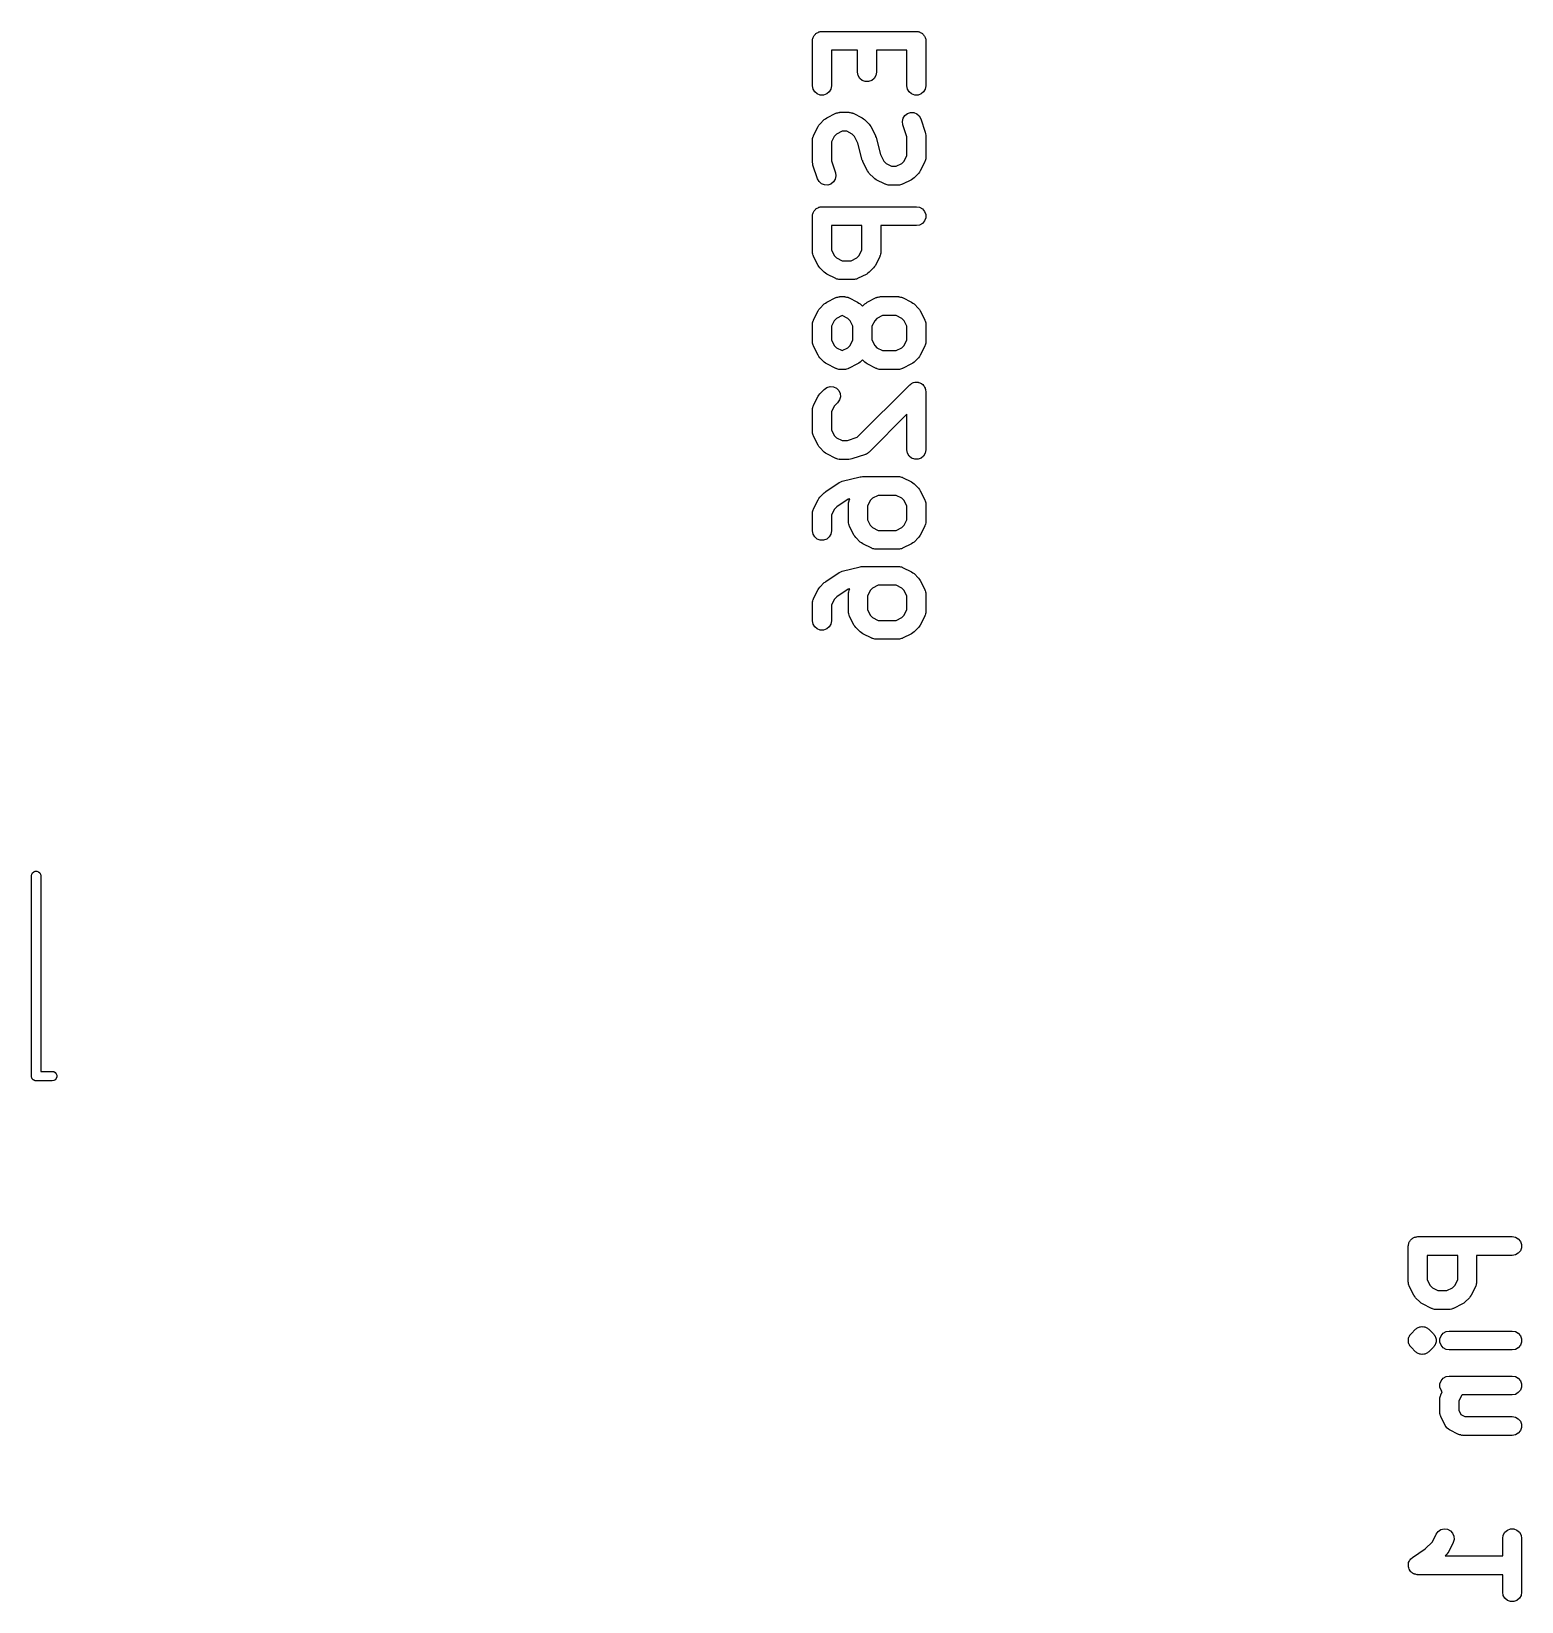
# Model space of a CAD drawing. Extents: x 91.3 to 189.8, y -113.5 to -60.4.
# Drawn here: x 91.27 to 107.05, y -102.46 to -85.82 of the extents above; entities that cross this region are included whole.
import ezdxf

# ---------------------------------------------------------------- set-up
doc = ezdxf.new("R2010")
doc.units = 0
doc.header["$MEASUREMENT"] = 0
doc.layers.add('BLACK', color=7, linetype='CONTINUOUS')

msp = doc.modelspace()

# ---------------------------------------------------------------- linework, layer by layer
at = {"layer": 'Black'}
for p, q in [((99.5424, -85.9248), (99.5439, -85.9161)), ((99.5424, -86.401), (99.5424, -85.9248)), ((99.5439, -85.9074), (99.5469, -85.8992)), ((99.5439, -85.9161), (99.5439, -85.9074)), ((99.5469, -85.8992), (99.5484, -85.8906)), ((99.5484, -85.8906), (99.5528, -85.883)), ((99.5528, -85.883), (99.5558, -85.8748)), ((99.5558, -85.8748), (99.5614, -85.8681)), ((99.5614, -85.8681), (99.5658, -85.8605)), ((99.5658, -85.8605), (99.5725, -85.8549)), ((99.5725, -85.8549), (99.5781, -85.8482)), ((99.5781, -85.8482), (99.5857, -85.8438)), ((99.5857, -85.8438), (99.5924, -85.8382)), ((99.5924, -85.8382), (99.6006, -85.8352)), ((99.6006, -85.8352), (99.6082, -85.8308)), ((99.6082, -85.8308), (99.6168, -85.8293)), ((99.6168, -85.8293), (99.625, -85.8263)), ((99.625, -85.8263), (99.6338, -85.8263)), ((99.6338, -85.8263), (99.6424, -85.8248)), ((99.6424, -85.8248), (100.642, -85.8248)), ((100.642, -85.8248), (100.651, -85.8263)), ((100.651, -85.8263), (100.66, -85.8263)), ((100.66, -85.8263), (100.668, -85.8293)), ((100.668, -85.8293), (100.677, -85.8308)), ((100.677, -85.8308), (100.684, -85.8352)), ((100.684, -85.8352), (100.692, -85.8382)), ((100.692, -85.8382), (100.699, -85.8438)), ((100.699, -85.8438), (100.707, -85.8482)), ((100.707, -85.8482), (100.712, -85.8549)), ((100.712, -85.8549), (100.719, -85.8605)), ((100.719, -85.8605), (100.723, -85.8681)), ((100.723, -85.8681), (100.729, -85.8748)), ((100.729, -85.8748), (100.732, -85.883)), ((100.732, -85.883), (100.736, -85.8906)), ((100.736, -85.8906), (100.738, -85.8992)), ((100.738, -85.8992), (100.741, -85.9074)), ((100.741, -85.9074), (100.741, -85.9161)), ((100.741, -85.9161), (100.742, -85.9248)), ((100.742, -85.9248), (100.742, -86.401)), ((100.019, -86.0248), (99.7424, -86.0248)), ((99.7424, -86.0248), (99.7424, -86.401)), ((100.019, -86.2581), (100.019, -86.0248)), ((100.542, -86.0248), (100.219, -86.0248)), ((100.219, -86.0248), (100.219, -86.2581)), ((100.542, -86.401), (100.542, -86.0248)), ((100.025, -86.2923), (100.019, -86.2581)), ((100.042, -86.3224), (100.025, -86.2923)), ((100.213, -86.2923), (100.195, -86.3224)), ((100.219, -86.2581), (100.213, -86.2923)), ((99.5484, -86.4352), (99.5424, -86.401)), ((99.5658, -86.4652), (99.5484, -86.4352)), ((99.5924, -86.4876), (99.5658, -86.4652)), ((99.719, -86.4652), (99.6924, -86.4876)), ((99.7364, -86.4352), (99.719, -86.4652)), ((99.7424, -86.401), (99.7364, -86.4352)), ((100.069, -86.3447), (100.042, -86.3224)), ((100.101, -86.3566), (100.069, -86.3447)), ((100.136, -86.3566), (100.101, -86.3566)), ((100.169, -86.3447), (100.136, -86.3566)), ((100.195, -86.3224), (100.169, -86.3447)), ((100.548, -86.4352), (100.542, -86.401)), ((100.566, -86.4652), (100.548, -86.4352)), ((100.592, -86.4876), (100.566, -86.4652)), ((100.719, -86.4652), (100.692, -86.4876)), ((100.736, -86.4352), (100.719, -86.4652)), ((100.742, -86.401), (100.736, -86.4352)), ((99.625, -86.4994), (99.5924, -86.4876)), ((99.6597, -86.4994), (99.625, -86.4994)), ((99.6924, -86.4876), (99.6597, -86.4994)), ((100.625, -86.4994), (100.592, -86.4876)), ((100.66, -86.4994), (100.625, -86.4994)), ((100.692, -86.4876), (100.66, -86.4994)), ((99.6101, -86.8196), (99.6193, -86.8064)), ((99.6193, -86.8064), (99.6669, -86.7588)), ((99.6669, -86.7588), (99.68, -86.7496)), ((99.68, -86.7496), (99.6929, -86.7401)), ((99.6929, -86.7401), (99.7881, -86.6925)), ((99.7881, -86.6925), (99.7937, -86.6908)), ((99.7937, -86.6908), (99.7987, -86.6879)), ((99.7987, -86.6879), (99.8102, -86.6859)), ((99.8102, -86.6859), (99.8214, -86.6826)), ((99.8214, -86.6826), (99.8272, -86.6829)), ((99.8272, -86.6829), (99.8329, -86.6819)), ((99.8329, -86.6819), (99.9281, -86.6819)), ((99.9281, -86.6819), (99.9338, -86.6829)), ((99.9338, -86.6829), (99.9395, -86.6826)), ((99.9395, -86.6826), (99.9508, -86.6859)), ((99.9508, -86.6859), (99.9623, -86.6879)), ((99.9623, -86.6879), (99.9673, -86.6908)), ((99.9673, -86.6908), (99.9728, -86.6925)), ((99.9728, -86.6925), (100.068, -86.7401)), ((100.068, -86.7401), (100.081, -86.7496)), ((100.081, -86.7496), (100.094, -86.7588)), ((100.094, -86.7588), (100.142, -86.8064)), ((100.142, -86.8064), (100.151, -86.8195)), ((100.495, -86.7792), (100.502, -86.7451)), ((100.5, -86.8135), (100.495, -86.7792)), ((100.542, -86.941), (100.5, -86.8135)), ((100.502, -86.7451), (100.52, -86.7156)), ((100.52, -86.7156), (100.547, -86.694)), ((100.547, -86.694), (100.58, -86.683)), ((100.58, -86.683), (100.615, -86.6839)), ((100.615, -86.6839), (100.647, -86.6967)), ((100.647, -86.6967), (100.673, -86.7197)), ((100.673, -86.7197), (100.69, -86.7503)), ((100.69, -86.7503), (100.737, -86.8931)), ((99.5424, -86.9724), (99.5434, -86.9667)), ((99.5424, -87.2105), (99.5424, -86.9724)), ((99.543, -86.9609), (99.5464, -86.9497)), ((99.5434, -86.9667), (99.543, -86.9609)), ((99.5464, -86.9497), (99.5484, -86.9382)), ((99.5484, -86.9382), (99.5513, -86.9332)), ((99.5513, -86.9332), (99.5529, -86.9277)), ((99.5529, -86.9277), (99.6006, -86.8324)), ((99.6006, -86.8324), (99.6101, -86.8196)), ((99.7722, -86.9364), (99.7424, -86.996)), ((99.7969, -86.9117), (99.7722, -86.9364)), ((99.8565, -86.8819), (99.7969, -86.9117)), ((99.9045, -86.8819), (99.8565, -86.8819)), ((99.9641, -86.9117), (99.9045, -86.8819)), ((99.9888, -86.9364), (99.9641, -86.9117)), ((100.024, -87.0073), (99.9888, -86.9364)), ((100.151, -86.8195), (100.16, -86.8324)), ((100.16, -86.8324), (100.208, -86.9277)), ((100.208, -86.9277), (100.211, -86.9381)), ((100.211, -86.9381), (100.216, -86.9481)), ((100.216, -86.9481), (100.261, -87.128)), ((100.542, -87.1393), (100.542, -86.941)), ((100.737, -86.8931), (100.74, -86.909)), ((100.74, -86.909), (100.742, -86.9248)), ((100.742, -86.9248), (100.742, -87.1629)), ((99.7424, -86.996), (99.7424, -87.1942)), ((100.069, -87.1871), (100.024, -87.0073)), ((100.261, -87.128), (100.296, -87.1989)), ((100.513, -87.1989), (100.542, -87.1393)), ((99.5452, -87.2262), (99.5424, -87.2105)), ((99.5475, -87.2421), (99.5452, -87.2262)), ((99.5951, -87.385), (99.5475, -87.2421)), ((99.7424, -87.1942), (99.7849, -87.3217)), ((100.074, -87.1971), (100.069, -87.1871)), ((100.077, -87.2076), (100.074, -87.1971)), ((100.124, -87.3028), (100.077, -87.2076)), ((100.134, -87.3157), (100.124, -87.3028)), ((100.296, -87.1989), (100.321, -87.2235)), ((100.321, -87.2235), (100.38, -87.2533)), ((100.38, -87.2533), (100.428, -87.2533)), ((100.428, -87.2533), (100.488, -87.2235)), ((100.488, -87.2235), (100.513, -87.1989)), ((100.684, -87.3028), (100.675, -87.3157)), ((100.732, -87.2076), (100.684, -87.3028)), ((100.733, -87.2021), (100.732, -87.2076)), ((100.736, -87.1971), (100.733, -87.2021)), ((100.738, -87.1855), (100.736, -87.1971)), ((100.742, -87.1743), (100.738, -87.1855)), ((100.742, -87.1629), (100.741, -87.1685)), ((100.741, -87.1685), (100.742, -87.1743)), ((99.6117, -87.4155), (99.5951, -87.385)), ((99.6377, -87.4385), (99.6117, -87.4155)), ((99.67, -87.4513), (99.6377, -87.4385)), ((99.7047, -87.4523), (99.67, -87.4513)), ((99.7376, -87.4413), (99.7047, -87.4523)), ((99.7648, -87.4197), (99.7376, -87.4413)), ((99.783, -87.3901), (99.7648, -87.4197)), ((99.79, -87.3561), (99.783, -87.3901)), ((99.7849, -87.3217), (99.79, -87.3561)), ((100.143, -87.3288), (100.134, -87.3157)), ((100.191, -87.3764), (100.143, -87.3288)), ((100.204, -87.3856), (100.191, -87.3764)), ((100.217, -87.3952), (100.204, -87.3856)), ((100.312, -87.4428), (100.217, -87.3952)), ((100.317, -87.4444), (100.312, -87.4428)), ((100.322, -87.4473), (100.317, -87.4444)), ((100.334, -87.4493), (100.322, -87.4473)), ((100.345, -87.4527), (100.334, -87.4493)), ((100.351, -87.4523), (100.345, -87.4527)), ((100.357, -87.4533), (100.351, -87.4523)), ((100.452, -87.4533), (100.357, -87.4533)), ((100.458, -87.4523), (100.452, -87.4533)), ((100.463, -87.4527), (100.458, -87.4523)), ((100.475, -87.4493), (100.463, -87.4527)), ((100.486, -87.4473), (100.475, -87.4493)), ((100.491, -87.4444), (100.486, -87.4473)), ((100.497, -87.4428), (100.491, -87.4444)), ((100.592, -87.3952), (100.497, -87.4428)), ((100.605, -87.3856), (100.592, -87.3952)), ((100.618, -87.3764), (100.605, -87.3856)), ((100.665, -87.3288), (100.618, -87.3764)), ((100.675, -87.3157), (100.665, -87.3288)), ((99.5424, -87.7819), (99.5439, -87.7733)), ((99.5424, -88.1629), (99.5424, -87.7819)), ((99.5439, -87.7645), (99.5469, -87.7563)), ((99.5439, -87.7733), (99.5439, -87.7645)), ((99.5469, -87.7563), (99.5484, -87.7477)), ((99.5484, -87.7477), (99.5528, -87.7401)), ((99.5528, -87.7401), (99.5558, -87.7319)), ((99.5558, -87.7319), (99.5614, -87.7252)), ((99.5614, -87.7252), (99.5658, -87.7176)), ((99.5658, -87.7176), (99.5725, -87.712)), ((99.5725, -87.712), (99.5781, -87.7053)), ((99.5781, -87.7053), (99.5857, -87.7009)), ((99.5857, -87.7009), (99.5924, -87.6953)), ((99.5924, -87.6953), (99.6006, -87.6923)), ((99.6006, -87.6923), (99.6082, -87.6879)), ((99.6082, -87.6879), (99.6168, -87.6864)), ((99.6168, -87.6864), (99.625, -87.6834)), ((99.625, -87.6834), (99.6338, -87.6834)), ((99.6338, -87.6834), (99.6424, -87.6819)), ((99.6424, -87.6819), (100.642, -87.6819)), ((100.642, -87.6819), (100.677, -87.6879)), ((100.677, -87.6879), (100.707, -87.7053)), ((100.707, -87.7053), (100.729, -87.7319)), ((100.729, -87.7319), (100.741, -87.7645)), ((100.741, -87.7993), (100.729, -87.8319)), ((100.741, -87.7645), (100.741, -87.7993)), ((99.7424, -87.8819), (99.7424, -88.1393)), ((100.066, -87.8819), (99.7424, -87.8819)), ((100.066, -88.1393), (100.066, -87.8819)), ((100.642, -87.8819), (100.266, -87.8819)), ((100.266, -87.8819), (100.266, -88.1629)), ((100.677, -87.8759), (100.642, -87.8819)), ((100.707, -87.8585), (100.677, -87.8759)), ((100.729, -87.8319), (100.707, -87.8585)), ((99.7424, -88.1393), (99.7722, -88.1989)), ((100.036, -88.1989), (100.066, -88.1393)), ((99.5434, -88.1685), (99.5424, -88.1629)), ((99.543, -88.1743), (99.5434, -88.1685)), ((99.5464, -88.1855), (99.543, -88.1743)), ((99.5484, -88.1971), (99.5464, -88.1855)), ((99.5513, -88.2021), (99.5484, -88.1971)), ((99.5529, -88.2076), (99.5513, -88.2021)), ((99.6006, -88.3028), (99.5529, -88.2076)), ((99.6101, -88.3157), (99.6006, -88.3028)), ((99.7722, -88.1989), (99.7969, -88.2235)), ((99.7969, -88.2235), (99.8565, -88.2533)), ((99.8565, -88.2533), (99.9521, -88.2533)), ((99.9521, -88.2533), (100.012, -88.2235)), ((100.012, -88.2235), (100.036, -88.1989)), ((100.208, -88.3028), (100.198, -88.3157)), ((100.256, -88.2076), (100.208, -88.3028)), ((100.257, -88.2021), (100.256, -88.2076)), ((100.26, -88.1971), (100.257, -88.2021)), ((100.262, -88.1855), (100.26, -88.1971)), ((100.266, -88.1743), (100.262, -88.1855)), ((100.266, -88.1629), (100.265, -88.1685)), ((100.265, -88.1685), (100.266, -88.1743)), ((99.6193, -88.3288), (99.6101, -88.3157)), ((99.6669, -88.3764), (99.6193, -88.3288)), ((99.68, -88.3856), (99.6669, -88.3764)), ((99.6929, -88.3952), (99.68, -88.3856)), ((99.7881, -88.4428), (99.6929, -88.3952)), ((99.7937, -88.4444), (99.7881, -88.4428)), ((99.7987, -88.4473), (99.7937, -88.4444)), ((99.8102, -88.4493), (99.7987, -88.4473)), ((99.8214, -88.4527), (99.8102, -88.4493)), ((99.8272, -88.4523), (99.8214, -88.4527)), ((99.8329, -88.4533), (99.8272, -88.4523)), ((99.9757, -88.4533), (99.8329, -88.4533)), ((99.9814, -88.4523), (99.9757, -88.4533)), ((99.9871, -88.4527), (99.9814, -88.4523)), ((99.9984, -88.4493), (99.9871, -88.4527)), ((100.01, -88.4473), (99.9984, -88.4493)), ((100.015, -88.4444), (100.01, -88.4473)), ((100.02, -88.4428), (100.015, -88.4444)), ((100.116, -88.3952), (100.02, -88.4428)), ((100.129, -88.3856), (100.116, -88.3952)), ((100.142, -88.3764), (100.129, -88.3856)), ((100.189, -88.3288), (100.142, -88.3764)), ((100.198, -88.3157), (100.189, -88.3288)), ((99.7881, -88.6448), (99.7937, -88.6432)), ((99.7937, -88.6432), (99.7987, -88.6403)), ((99.7987, -88.6403), (99.8102, -88.6383)), ((99.8102, -88.6383), (99.8214, -88.6349)), ((99.8214, -88.6349), (99.8272, -88.6353)), ((99.8272, -88.6353), (99.8329, -88.6343)), ((99.8329, -88.6343), (99.8805, -88.6343)), ((99.8805, -88.6343), (99.8862, -88.6353)), ((99.8862, -88.6353), (99.8919, -88.6349)), ((99.8919, -88.6349), (99.9031, -88.6383)), ((99.9031, -88.6383), (99.9147, -88.6403)), ((99.9147, -88.6403), (99.9197, -88.6432)), ((99.9197, -88.6432), (99.9252, -88.6448)), ((100.217, -88.6448), (100.222, -88.6432)), ((100.222, -88.6432), (100.227, -88.6403)), ((100.227, -88.6403), (100.239, -88.6383)), ((100.239, -88.6383), (100.25, -88.6349)), ((100.25, -88.6349), (100.256, -88.6353)), ((100.256, -88.6353), (100.261, -88.6343)), ((100.261, -88.6343), (100.452, -88.6343)), ((100.452, -88.6343), (100.458, -88.6353)), ((100.458, -88.6353), (100.463, -88.6349)), ((100.463, -88.6349), (100.475, -88.6383)), ((100.475, -88.6383), (100.486, -88.6403)), ((100.486, -88.6403), (100.491, -88.6432)), ((100.491, -88.6432), (100.497, -88.6448)), ((99.5529, -88.88), (99.6006, -88.7848)), ((99.6006, -88.7848), (99.6101, -88.772)), ((99.6101, -88.772), (99.6193, -88.7588)), ((99.6193, -88.7588), (99.6669, -88.7112)), ((99.6669, -88.7112), (99.68, -88.702)), ((99.68, -88.702), (99.6929, -88.6925)), ((99.6929, -88.6925), (99.7881, -88.6448)), ((99.9252, -88.6448), (100.02, -88.6925)), ((100.02, -88.6925), (100.033, -88.702)), ((100.033, -88.702), (100.046, -88.7112)), ((100.046, -88.7112), (100.071, -88.7357)), ((100.071, -88.7357), (100.095, -88.7112)), ((100.095, -88.7112), (100.109, -88.702)), ((100.109, -88.702), (100.121, -88.6925)), ((100.121, -88.6925), (100.217, -88.6448)), ((100.497, -88.6448), (100.592, -88.6925)), ((100.592, -88.6925), (100.605, -88.702)), ((100.605, -88.702), (100.618, -88.7112)), ((100.618, -88.7112), (100.665, -88.7588)), ((100.665, -88.7588), (100.675, -88.7719)), ((100.675, -88.7719), (100.684, -88.7848)), ((100.684, -88.7848), (100.732, -88.88)), ((99.5424, -88.9248), (99.5434, -88.9191)), ((99.5424, -89.1152), (99.5424, -88.9248)), ((99.543, -88.9133), (99.5464, -88.9021)), ((99.5434, -88.9191), (99.543, -88.9133)), ((99.5464, -88.9021), (99.5484, -88.8906)), ((99.5484, -88.8906), (99.5513, -88.8856)), ((99.5513, -88.8856), (99.5529, -88.88)), ((99.7722, -88.8888), (99.7424, -88.9484)), ((99.7424, -88.9484), (99.7424, -89.0916)), ((99.7969, -88.8641), (99.7722, -88.8888)), ((99.8565, -88.8343), (99.7969, -88.8641)), ((99.8569, -88.8343), (99.8565, -88.8343)), ((99.9165, -88.8641), (99.8569, -88.8343)), ((99.9411, -88.8888), (99.9165, -88.8641)), ((99.971, -88.9484), (99.9411, -88.8888)), ((99.971, -89.0916), (99.971, -88.9484)), ((100.201, -88.8888), (100.171, -88.9484)), ((100.171, -88.9484), (100.171, -89.0916)), ((100.225, -88.8641), (100.201, -88.8888)), ((100.285, -88.8343), (100.225, -88.8641)), ((100.428, -88.8343), (100.285, -88.8343)), ((100.488, -88.8641), (100.428, -88.8343)), ((100.513, -88.8888), (100.488, -88.8641)), ((100.542, -88.9484), (100.513, -88.8888)), ((100.542, -89.0916), (100.542, -88.9484)), ((100.732, -88.88), (100.733, -88.8856)), ((100.733, -88.8856), (100.736, -88.8906)), ((100.736, -88.8906), (100.738, -88.9021)), ((100.738, -88.9021), (100.742, -88.9133)), ((100.742, -88.9133), (100.741, -88.9191)), ((100.741, -88.9191), (100.742, -88.9248)), ((100.742, -88.9248), (100.742, -89.1152)), ((99.5434, -89.1209), (99.5424, -89.1152)), ((99.543, -89.1267), (99.5434, -89.1209)), ((99.5464, -89.1379), (99.543, -89.1267)), ((99.5484, -89.1494), (99.5464, -89.1379)), ((99.7424, -89.0916), (99.7722, -89.1512)), ((99.9411, -89.1512), (99.971, -89.0916)), ((100.171, -89.0916), (100.201, -89.1512)), ((100.513, -89.1512), (100.542, -89.0916)), ((100.738, -89.1379), (100.736, -89.1494)), ((100.742, -89.1267), (100.738, -89.1379)), ((100.742, -89.1152), (100.741, -89.1209)), ((100.741, -89.1209), (100.742, -89.1267)), ((99.5513, -89.1544), (99.5484, -89.1494)), ((99.5529, -89.16), (99.5513, -89.1544)), ((99.6006, -89.2552), (99.5529, -89.16)), ((99.6101, -89.268), (99.6006, -89.2552)), ((99.6193, -89.2812), (99.6101, -89.268)), ((99.6669, -89.3288), (99.6193, -89.2812)), ((99.7722, -89.1512), (99.7969, -89.1759)), ((99.7969, -89.1759), (99.8565, -89.2057)), ((99.8565, -89.2057), (99.8569, -89.2057)), ((99.8569, -89.2057), (99.9165, -89.1759)), ((99.9165, -89.1759), (99.9411, -89.1512)), ((100.071, -89.3043), (100.046, -89.3288)), ((100.095, -89.3288), (100.071, -89.3043)), ((100.201, -89.1512), (100.225, -89.1759)), ((100.225, -89.1759), (100.285, -89.2057)), ((100.285, -89.2057), (100.428, -89.2057)), ((100.428, -89.2057), (100.488, -89.1759)), ((100.488, -89.1759), (100.513, -89.1512)), ((100.665, -89.2812), (100.618, -89.3288)), ((100.675, -89.2681), (100.665, -89.2812)), ((100.684, -89.2552), (100.675, -89.2681)), ((100.732, -89.16), (100.684, -89.2552)), ((100.733, -89.1544), (100.732, -89.16)), ((100.736, -89.1494), (100.733, -89.1544)), ((99.68, -89.338), (99.6669, -89.3288)), ((99.6929, -89.3475), (99.68, -89.338)), ((99.7881, -89.3952), (99.6929, -89.3475)), ((99.7937, -89.3968), (99.7881, -89.3952)), ((99.7987, -89.3997), (99.7937, -89.3968)), ((99.8102, -89.4017), (99.7987, -89.3997)), ((99.8214, -89.4051), (99.8102, -89.4017)), ((99.8272, -89.4047), (99.8214, -89.4051)), ((99.8329, -89.4057), (99.8272, -89.4047)), ((99.8805, -89.4057), (99.8329, -89.4057)), ((99.8862, -89.4047), (99.8805, -89.4057)), ((99.8919, -89.4051), (99.8862, -89.4047)), ((99.9031, -89.4017), (99.8919, -89.4051)), ((99.9147, -89.3997), (99.9031, -89.4017)), ((99.9197, -89.3968), (99.9147, -89.3997)), ((99.9252, -89.3952), (99.9197, -89.3968)), ((100.02, -89.3475), (99.9252, -89.3952)), ((100.033, -89.338), (100.02, -89.3475)), ((100.046, -89.3288), (100.033, -89.338)), ((100.109, -89.338), (100.095, -89.3288)), ((100.121, -89.3475), (100.109, -89.338)), ((100.217, -89.3952), (100.121, -89.3475)), ((100.222, -89.3968), (100.217, -89.3952)), ((100.227, -89.3997), (100.222, -89.3968)), ((100.239, -89.4017), (100.227, -89.3997)), ((100.25, -89.4051), (100.239, -89.4017)), ((100.256, -89.4047), (100.25, -89.4051)), ((100.261, -89.4057), (100.256, -89.4047)), ((100.452, -89.4057), (100.261, -89.4057)), ((100.458, -89.4047), (100.452, -89.4057)), ((100.463, -89.4051), (100.458, -89.4047)), ((100.475, -89.4017), (100.463, -89.4051)), ((100.486, -89.3997), (100.475, -89.4017)), ((100.491, -89.3968), (100.486, -89.3997)), ((100.497, -89.3952), (100.491, -89.3968)), ((100.592, -89.3475), (100.497, -89.3952)), ((100.605, -89.338), (100.592, -89.3475)), ((100.618, -89.3288), (100.605, -89.338)), ((99.6193, -89.6636), (99.6669, -89.616)), ((99.6669, -89.616), (99.6954, -89.596)), ((99.6954, -89.596), (99.7289, -89.587)), ((99.7289, -89.587), (99.7635, -89.5901)), ((99.7635, -89.5901), (99.795, -89.6048)), ((99.795, -89.6048), (99.8195, -89.6293)), ((99.8195, -89.6293), (99.8342, -89.6608)), ((100.017, -90.1231), (100.572, -89.5683)), ((100.572, -89.5683), (100.582, -89.5608)), ((100.582, -89.5608), (100.592, -89.5524)), ((100.592, -89.5524), (100.597, -89.5509)), ((100.597, -89.5509), (100.6, -89.5484)), ((100.6, -89.5484), (100.613, -89.545)), ((100.613, -89.545), (100.625, -89.5406)), ((100.625, -89.5406), (100.629, -89.5406)), ((100.629, -89.5406), (100.634, -89.5394)), ((100.634, -89.5394), (100.647, -89.5406)), ((100.647, -89.5406), (100.66, -89.5406)), ((100.66, -89.5406), (100.664, -89.5421)), ((100.664, -89.5421), (100.668, -89.5425)), ((100.668, -89.5425), (100.68, -89.548)), ((100.68, -89.548), (100.692, -89.5524)), ((100.692, -89.5524), (100.696, -89.5553)), ((100.696, -89.5553), (100.7, -89.5571)), ((100.7, -89.5571), (100.709, -89.5664)), ((100.709, -89.5664), (100.719, -89.5748)), ((100.719, -89.5748), (100.721, -89.5786)), ((100.721, -89.5786), (100.724, -89.5817)), ((100.724, -89.5817), (100.73, -89.5935)), ((100.73, -89.5935), (100.736, -89.6048)), ((100.736, -89.6048), (100.737, -89.6092)), ((100.737, -89.6092), (100.739, -89.6132)), ((100.739, -89.6132), (100.74, -89.6262)), ((100.74, -89.6262), (100.742, -89.639)), ((100.742, -89.639), (100.742, -90.2581)), ((99.543, -89.8181), (99.5464, -89.8069)), ((99.5464, -89.8069), (99.5484, -89.7953)), ((99.5484, -89.7953), (99.5513, -89.7903)), ((99.5513, -89.7903), (99.5529, -89.7848)), ((99.5529, -89.7848), (99.6006, -89.6896)), ((99.6006, -89.6896), (99.6101, -89.6767)), ((99.6101, -89.6767), (99.6193, -89.6636)), ((99.7722, -89.7935), (99.7424, -89.8531)), ((99.8083, -89.7574), (99.7722, -89.7935)), ((99.8282, -89.7289), (99.8083, -89.7574)), ((99.8372, -89.6954), (99.8282, -89.7289)), ((99.8342, -89.6608), (99.8372, -89.6954)), ((99.5424, -89.8295), (99.5434, -89.8238)), ((99.5424, -90.0676), (99.5424, -89.8295)), ((99.5434, -89.8238), (99.543, -89.8181)), ((99.7424, -89.8531), (99.7424, -90.044)), ((100.542, -89.8805), (100.142, -90.2812)), ((100.542, -90.2581), (100.542, -89.8805)), ((99.5434, -90.0733), (99.5424, -90.0676)), ((99.543, -90.0791), (99.5434, -90.0733)), ((99.5464, -90.0903), (99.543, -90.0791)), ((99.5484, -90.1018), (99.5464, -90.0903)), ((99.5513, -90.1068), (99.5484, -90.1018)), ((99.5529, -90.1123), (99.5513, -90.1068)), ((99.6006, -90.2076), (99.5529, -90.1123)), ((99.7424, -90.044), (99.7722, -90.1036)), ((99.7722, -90.1036), (99.7969, -90.1283)), ((99.7969, -90.1283), (99.8565, -90.1581)), ((99.9119, -90.1581), (100.017, -90.1231)), ((99.6101, -90.2204), (99.6006, -90.2076)), ((99.6193, -90.2336), (99.6101, -90.2204)), ((99.6669, -90.2812), (99.6193, -90.2336)), ((99.68, -90.2904), (99.6669, -90.2812)), ((99.6929, -90.2999), (99.68, -90.2904)), ((99.7881, -90.3475), (99.6929, -90.2999)), ((99.8565, -90.1581), (99.9119, -90.1581)), ((100.103, -90.3053), (99.9597, -90.353)), ((100.108, -90.3026), (100.103, -90.3053)), ((100.113, -90.3011), (100.108, -90.3026)), ((100.123, -90.2944), (100.113, -90.3011)), ((100.133, -90.2888), (100.123, -90.2944)), ((100.137, -90.2845), (100.133, -90.2888)), ((100.142, -90.2812), (100.137, -90.2845)), ((100.548, -90.2923), (100.542, -90.2581)), ((100.566, -90.3224), (100.548, -90.2923)), ((100.736, -90.2923), (100.719, -90.3224)), ((100.742, -90.2581), (100.736, -90.2923)), ((99.7937, -90.3492), (99.7881, -90.3475)), ((99.7987, -90.3521), (99.7937, -90.3492)), ((99.8102, -90.3541), (99.7987, -90.3521)), ((99.8214, -90.3574), (99.8102, -90.3541)), ((99.8272, -90.3571), (99.8214, -90.3574)), ((99.8329, -90.3581), (99.8272, -90.3571)), ((99.9281, -90.3581), (99.8329, -90.3581)), ((99.9439, -90.3553), (99.9281, -90.3581)), ((99.9597, -90.353), (99.9439, -90.3553)), ((100.592, -90.3447), (100.566, -90.3224)), ((100.625, -90.3566), (100.592, -90.3447)), ((100.66, -90.3566), (100.625, -90.3566)), ((100.692, -90.3447), (100.66, -90.3566)), ((100.719, -90.3224), (100.692, -90.3447)), ((99.6821, -90.6987), (99.825, -90.6035)), ((99.825, -90.6035), (99.8407, -90.5966)), ((99.8407, -90.5966), (99.8562, -90.5897)), ((99.8562, -90.5897), (100.047, -90.542)), ((100.047, -90.542), (100.059, -90.5412)), ((100.059, -90.5412), (100.071, -90.539)), ((100.071, -90.539), (100.452, -90.539)), ((100.452, -90.539), (100.458, -90.54)), ((100.458, -90.54), (100.463, -90.5397)), ((100.463, -90.5397), (100.475, -90.543)), ((100.475, -90.543), (100.486, -90.5451)), ((100.486, -90.5451), (100.491, -90.548)), ((100.491, -90.548), (100.497, -90.5496)), ((100.497, -90.5496), (100.592, -90.5972)), ((100.592, -90.5972), (100.605, -90.6068)), ((100.605, -90.6068), (100.618, -90.616)), ((100.618, -90.616), (100.665, -90.6636)), ((99.5529, -90.88), (99.6006, -90.7848)), ((99.6006, -90.7848), (99.6101, -90.772)), ((99.6101, -90.772), (99.6193, -90.7588)), ((99.6193, -90.7588), (99.6669, -90.7112)), ((99.6669, -90.7112), (99.675, -90.7055)), ((99.675, -90.7055), (99.6821, -90.6987)), ((99.9215, -90.7795), (99.8013, -90.8596)), ((99.9387, -90.7752), (99.9215, -90.7795)), ((99.9273, -90.8069), (99.9294, -90.7953)), ((99.9294, -90.7953), (99.9322, -90.7903)), ((99.9322, -90.7903), (99.9339, -90.7848)), ((99.9339, -90.7848), (99.9387, -90.7752)), ((100.153, -90.7935), (100.123, -90.8531)), ((100.178, -90.7689), (100.153, -90.7935)), ((100.237, -90.739), (100.178, -90.7689)), ((100.428, -90.739), (100.237, -90.739)), ((100.488, -90.7689), (100.428, -90.739)), ((100.513, -90.7935), (100.488, -90.7689)), ((100.542, -90.8531), (100.513, -90.7935)), ((100.665, -90.6636), (100.675, -90.6767)), ((100.675, -90.6767), (100.684, -90.6896)), ((100.684, -90.6896), (100.732, -90.7848)), ((100.732, -90.7848), (100.733, -90.7903)), ((100.733, -90.7903), (100.736, -90.7953)), ((100.736, -90.7953), (100.738, -90.8069)), ((99.5424, -90.9248), (99.5434, -90.9191)), ((99.5424, -91.1152), (99.5424, -90.9248)), ((99.543, -90.9133), (99.5464, -90.9021)), ((99.5434, -90.9191), (99.543, -90.9133)), ((99.5464, -90.9021), (99.5484, -90.8906)), ((99.5484, -90.8906), (99.5513, -90.8856)), ((99.5513, -90.8856), (99.5529, -90.88)), ((99.7722, -90.8888), (99.7424, -90.9484)), ((99.7424, -90.9484), (99.7424, -91.1152)), ((99.8013, -90.8596), (99.7722, -90.8888)), ((99.9233, -90.8295), (99.9243, -90.8238)), ((99.9233, -91.02), (99.9233, -90.8295)), ((99.924, -90.8181), (99.9273, -90.8069)), ((99.9243, -90.8238), (99.924, -90.8181)), ((100.123, -90.8531), (100.123, -90.9964)), ((100.542, -90.9964), (100.542, -90.8531)), ((100.738, -90.8069), (100.742, -90.8181)), ((100.742, -90.8181), (100.741, -90.8238)), ((100.741, -90.8238), (100.742, -90.8295)), ((100.742, -90.8295), (100.742, -91.02)), ((99.5484, -91.1494), (99.5424, -91.1152)), ((99.7424, -91.1152), (99.7364, -91.1494)), ((99.9243, -91.0257), (99.9233, -91.02)), ((99.924, -91.0314), (99.9243, -91.0257)), ((99.9273, -91.0427), (99.924, -91.0314)), ((99.9294, -91.0542), (99.9273, -91.0427)), ((99.9322, -91.0592), (99.9294, -91.0542)), ((99.9339, -91.0647), (99.9322, -91.0592)), ((99.9815, -91.16), (99.9339, -91.0647)), ((100.123, -90.9964), (100.153, -91.056)), ((100.153, -91.056), (100.178, -91.0807)), ((100.178, -91.0807), (100.237, -91.1105)), ((100.237, -91.1105), (100.428, -91.1105)), ((100.428, -91.1105), (100.488, -91.0807)), ((100.488, -91.0807), (100.513, -91.056)), ((100.513, -91.056), (100.542, -90.9964)), ((100.732, -91.0647), (100.684, -91.16)), ((100.733, -91.0592), (100.732, -91.0647)), ((100.736, -91.0542), (100.733, -91.0592)), ((100.738, -91.0427), (100.736, -91.0542)), ((100.742, -91.0314), (100.738, -91.0427)), ((100.742, -91.02), (100.741, -91.0257)), ((100.741, -91.0257), (100.742, -91.0314)), ((99.5658, -91.1795), (99.5484, -91.1494)), ((99.5924, -91.2018), (99.5658, -91.1795)), ((99.625, -91.2137), (99.5924, -91.2018)), ((99.6597, -91.2137), (99.625, -91.2137)), ((99.6924, -91.2018), (99.6597, -91.2137)), ((99.719, -91.1795), (99.6924, -91.2018)), ((99.7364, -91.1494), (99.719, -91.1795)), ((99.991, -91.1728), (99.9815, -91.16)), ((100, -91.1859), (99.991, -91.1728)), ((100.048, -91.2336), (100, -91.1859)), ((100.061, -91.2428), (100.048, -91.2336)), ((100.074, -91.2523), (100.061, -91.2428)), ((100.169, -91.2999), (100.074, -91.2523)), ((100.175, -91.3016), (100.169, -91.2999)), ((100.18, -91.3044), (100.175, -91.3016)), ((100.191, -91.3065), (100.18, -91.3044)), ((100.486, -91.3044), (100.475, -91.3065)), ((100.491, -91.3016), (100.486, -91.3044)), ((100.497, -91.2999), (100.491, -91.3016)), ((100.592, -91.2523), (100.497, -91.2999)), ((100.605, -91.2428), (100.592, -91.2523)), ((100.618, -91.2336), (100.605, -91.2428)), ((100.665, -91.1859), (100.618, -91.2336)), ((100.675, -91.1728), (100.665, -91.1859)), ((100.684, -91.16), (100.675, -91.1728)), ((100.202, -91.3098), (100.191, -91.3065)), ((100.208, -91.3095), (100.202, -91.3098)), ((100.214, -91.3105), (100.208, -91.3095)), ((100.452, -91.3105), (100.214, -91.3105)), ((100.458, -91.3095), (100.452, -91.3105)), ((100.463, -91.3098), (100.458, -91.3095)), ((100.475, -91.3065), (100.463, -91.3098)), ((99.6821, -91.6511), (99.825, -91.5558)), ((99.825, -91.5558), (99.8407, -91.549)), ((99.8407, -91.549), (99.8562, -91.542)), ((99.8562, -91.542), (100.047, -91.4944)), ((100.047, -91.4944), (100.059, -91.4936)), ((100.059, -91.4936), (100.071, -91.4914)), ((100.071, -91.4914), (100.452, -91.4914)), ((100.452, -91.4914), (100.458, -91.4924)), ((100.458, -91.4924), (100.463, -91.4921)), ((100.463, -91.4921), (100.475, -91.4954)), ((100.475, -91.4954), (100.486, -91.4975)), ((100.486, -91.4975), (100.491, -91.5003)), ((100.491, -91.5003), (100.497, -91.502)), ((100.497, -91.502), (100.592, -91.5496)), ((100.592, -91.5496), (100.605, -91.5591)), ((100.605, -91.5591), (100.618, -91.5683)), ((100.618, -91.5683), (100.665, -91.616)), ((100.665, -91.616), (100.675, -91.6291)), ((100.675, -91.6291), (100.684, -91.6419)), ((99.5529, -91.8324), (99.6006, -91.7372)), ((99.6006, -91.7372), (99.6101, -91.7243)), ((99.6101, -91.7243), (99.6193, -91.7112)), ((99.6193, -91.7112), (99.6669, -91.6636)), ((99.6669, -91.6636), (99.675, -91.6579)), ((99.675, -91.6579), (99.6821, -91.6511)), ((99.9215, -91.7319), (99.8013, -91.812)), ((99.9387, -91.7276), (99.9215, -91.7319)), ((99.9233, -91.7819), (99.9243, -91.7762)), ((99.9233, -91.9724), (99.9233, -91.7819)), ((99.924, -91.7705), (99.9273, -91.7592)), ((99.9243, -91.7762), (99.924, -91.7705)), ((99.9273, -91.7592), (99.9294, -91.7477)), ((99.9294, -91.7477), (99.9322, -91.7427)), ((99.9322, -91.7427), (99.9339, -91.7372)), ((99.9339, -91.7372), (99.9387, -91.7276)), ((100.153, -91.7459), (100.123, -91.8055)), ((100.178, -91.7212), (100.153, -91.7459)), ((100.237, -91.6914), (100.178, -91.7212)), ((100.428, -91.6914), (100.237, -91.6914)), ((100.488, -91.7212), (100.428, -91.6914)), ((100.513, -91.7459), (100.488, -91.7212)), ((100.542, -91.8055), (100.513, -91.7459)), ((100.684, -91.6419), (100.732, -91.7372)), ((100.732, -91.7372), (100.733, -91.7427)), ((100.733, -91.7427), (100.736, -91.7477)), ((100.736, -91.7477), (100.738, -91.7592)), ((100.738, -91.7592), (100.742, -91.7705)), ((100.742, -91.7705), (100.741, -91.7762)), ((100.741, -91.7762), (100.742, -91.7819)), ((100.742, -91.7819), (100.742, -91.9724)), ((99.5424, -91.8771), (99.5434, -91.8715)), ((99.5424, -92.0676), (99.5424, -91.8771)), ((99.543, -91.8657), (99.5464, -91.8545)), ((99.5434, -91.8715), (99.543, -91.8657)), ((99.5464, -91.8545), (99.5484, -91.8429)), ((99.5484, -91.8429), (99.5513, -91.8379)), ((99.5513, -91.8379), (99.5529, -91.8324)), ((99.7722, -91.8411), (99.7424, -91.9008)), ((99.7424, -91.9008), (99.7424, -92.0676)), ((99.8013, -91.812), (99.7722, -91.8411)), ((100.123, -91.8055), (100.123, -91.9488)), ((100.123, -91.9488), (100.153, -92.0084)), ((100.513, -92.0084), (100.542, -91.9488)), ((100.542, -91.9488), (100.542, -91.8055)), ((99.5484, -92.1018), (99.5424, -92.0676)), ((99.5658, -92.1319), (99.5484, -92.1018)), ((99.5924, -92.1542), (99.5658, -92.1319)), ((99.719, -92.1319), (99.6924, -92.1542)), ((99.7364, -92.1018), (99.719, -92.1319)), ((99.7424, -92.0676), (99.7364, -92.1018)), ((99.9243, -91.9781), (99.9233, -91.9724)), ((99.924, -91.9838), (99.9243, -91.9781)), ((99.9273, -91.995), (99.924, -91.9838)), ((99.9294, -92.0066), (99.9273, -91.995)), ((99.9322, -92.0116), (99.9294, -92.0066)), ((99.9339, -92.0171), (99.9322, -92.0116)), ((99.9815, -92.1123), (99.9339, -92.0171)), ((99.991, -92.1252), (99.9815, -92.1123)), ((100, -92.1383), (99.991, -92.1252)), ((100.153, -92.0084), (100.178, -92.0331)), ((100.178, -92.0331), (100.237, -92.0629)), ((100.237, -92.0629), (100.428, -92.0629)), ((100.428, -92.0629), (100.488, -92.0331)), ((100.488, -92.0331), (100.513, -92.0084)), ((100.675, -92.1252), (100.665, -92.1383)), ((100.684, -92.1123), (100.675, -92.1252)), ((100.732, -92.0171), (100.684, -92.1123)), ((100.733, -92.0116), (100.732, -92.0171)), ((100.736, -92.0066), (100.733, -92.0116)), ((100.738, -91.995), (100.736, -92.0066)), ((100.742, -91.9838), (100.738, -91.995)), ((100.742, -91.9724), (100.741, -91.9781)), ((100.741, -91.9781), (100.742, -91.9838)), ((99.625, -92.1661), (99.5924, -92.1542)), ((99.6597, -92.1661), (99.625, -92.1661)), ((99.6924, -92.1542), (99.6597, -92.1661)), ((100.048, -92.1859), (100, -92.1383)), ((100.061, -92.1951), (100.048, -92.1859)), ((100.074, -92.2047), (100.061, -92.1951)), ((100.169, -92.2523), (100.074, -92.2047)), ((100.175, -92.2539), (100.169, -92.2523)), ((100.18, -92.2568), (100.175, -92.2539)), ((100.191, -92.2589), (100.18, -92.2568)), ((100.202, -92.2622), (100.191, -92.2589)), ((100.208, -92.2619), (100.202, -92.2622)), ((100.214, -92.2629), (100.208, -92.2619)), ((100.452, -92.2629), (100.214, -92.2629)), ((100.458, -92.2619), (100.452, -92.2629)), ((100.463, -92.2622), (100.458, -92.2619)), ((100.475, -92.2589), (100.463, -92.2622)), ((100.486, -92.2568), (100.475, -92.2589)), ((100.491, -92.2539), (100.486, -92.2568)), ((100.497, -92.2523), (100.491, -92.2539)), ((100.592, -92.2047), (100.497, -92.2523)), ((100.605, -92.1951), (100.592, -92.2047)), ((100.618, -92.1859), (100.605, -92.1951)), ((100.665, -92.1383), (100.618, -92.1859)), ((91.27, -94.77), (91.273, -94.7529)), ((91.27, -96.89), (91.27, -94.77)), ((91.273, -94.7529), (91.2817, -94.7379)), ((91.2817, -94.7379), (91.295, -94.7267)), ((91.295, -94.7267), (91.3113, -94.7208)), ((91.3113, -94.7208), (91.3287, -94.7208)), ((91.3287, -94.7208), (91.345, -94.7267)), ((91.345, -94.7267), (91.3583, -94.7379)), ((91.3583, -94.7379), (91.367, -94.7529)), ((91.367, -94.7529), (91.37, -94.77)), ((91.37, -94.77), (91.37, -96.84)), ((91.2708, -96.8943), (91.27, -96.89)), ((91.2708, -96.8987), (91.2708, -96.8943)), ((91.2723, -96.9028), (91.2708, -96.8987)), ((91.273, -96.9071), (91.2723, -96.9028)), ((91.2752, -96.9109), (91.273, -96.9071)), ((91.2767, -96.915), (91.2752, -96.9109)), ((91.2795, -96.9184), (91.2767, -96.915)), ((91.2817, -96.9221), (91.2795, -96.9184)), ((91.285, -96.925), (91.2817, -96.9221)), ((91.2879, -96.9283), (91.285, -96.925)), ((91.2916, -96.9305), (91.2879, -96.9283)), ((91.295, -96.9333), (91.2916, -96.9305)), ((91.2991, -96.9348), (91.295, -96.9333)), ((91.3029, -96.937), (91.2991, -96.9348)), ((91.3072, -96.9377), (91.3029, -96.937)), ((91.3113, -96.9392), (91.3072, -96.9377)), ((91.3157, -96.9392), (91.3113, -96.9392)), ((91.32, -96.94), (91.3157, -96.9392)), ((91.49, -96.94), (91.32, -96.94)), ((91.37, -96.84), (91.49, -96.84)), ((91.49, -96.84), (91.5071, -96.843)), ((91.5071, -96.937), (91.49, -96.94)), ((91.5071, -96.843), (91.5221, -96.8517)), ((91.5221, -96.9283), (91.5071, -96.937)), ((91.5221, -96.8517), (91.5333, -96.865)), ((91.5333, -96.915), (91.5221, -96.9283)), ((91.5333, -96.865), (91.5392, -96.8813)), ((91.5392, -96.8987), (91.5333, -96.915)), ((91.5392, -96.8813), (91.5392, -96.8987)), ((105.876, -98.6262), (105.882, -98.6206)), ((105.882, -98.6206), (105.888, -98.6139)), ((105.888, -98.6139), (105.896, -98.6095)), ((105.896, -98.6095), (105.902, -98.6039)), ((105.902, -98.6039), (105.911, -98.6009)), ((105.911, -98.6009), (105.918, -98.5965)), ((105.918, -98.5965), (105.927, -98.595)), ((105.927, -98.595), (105.935, -98.592)), ((105.935, -98.592), (105.944, -98.592)), ((105.944, -98.592), (105.952, -98.5905)), ((105.952, -98.5905), (106.952, -98.5905)), ((106.952, -98.5905), (106.987, -98.5965)), ((106.987, -98.5965), (107.017, -98.6139)), ((107.017, -98.6139), (107.039, -98.6405)), ((105.852, -98.6905), (105.854, -98.6819)), ((105.852, -99.0714), (105.852, -98.6905)), ((105.854, -98.6731), (105.857, -98.6649)), ((105.854, -98.6819), (105.854, -98.6731)), ((105.857, -98.6649), (105.858, -98.6563)), ((105.858, -98.6563), (105.863, -98.6487)), ((105.863, -98.6487), (105.866, -98.6405)), ((105.866, -98.6405), (105.871, -98.6338)), ((105.871, -98.6338), (105.876, -98.6262)), ((106.987, -98.7844), (106.952, -98.7905)), ((107.017, -98.7671), (106.987, -98.7844)), ((107.039, -98.7405), (107.017, -98.7671)), ((107.039, -98.6405), (107.051, -98.6731)), ((107.051, -98.7078), (107.039, -98.7405)), ((107.051, -98.6731), (107.051, -98.7078)), ((106.052, -98.7905), (106.052, -99.0478)), ((106.376, -98.7905), (106.052, -98.7905)), ((106.376, -99.0478), (106.376, -98.7905)), ((106.952, -98.7905), (106.576, -98.7905)), ((106.576, -98.7905), (106.576, -99.0714)), ((105.853, -99.0771), (105.852, -99.0714)), ((105.853, -99.0829), (105.853, -99.0771)), ((105.856, -99.0941), (105.853, -99.0829)), ((105.858, -99.1056), (105.856, -99.0941)), ((105.861, -99.1106), (105.858, -99.1056)), ((105.863, -99.1161), (105.861, -99.1106)), ((105.911, -99.2114), (105.863, -99.1161)), ((106.052, -99.0478), (106.082, -99.1074)), ((106.082, -99.1074), (106.107, -99.1321)), ((106.322, -99.1321), (106.346, -99.1074)), ((106.346, -99.1074), (106.376, -99.0478)), ((106.566, -99.1162), (106.518, -99.2114)), ((106.567, -99.1106), (106.566, -99.1162)), ((106.57, -99.1056), (106.567, -99.1106)), ((106.572, -99.0941), (106.57, -99.1056)), ((106.576, -99.0829), (106.572, -99.0941)), ((106.576, -99.0714), (106.575, -99.0771)), ((106.575, -99.0771), (106.576, -99.0829)), ((105.92, -99.2242), (105.911, -99.2114)), ((105.929, -99.2374), (105.92, -99.2242)), ((105.977, -99.285), (105.929, -99.2374)), ((105.99, -99.2942), (105.977, -99.285)), ((106.107, -99.1321), (106.166, -99.1619)), ((106.166, -99.1619), (106.262, -99.1619)), ((106.262, -99.1619), (106.322, -99.1321)), ((106.452, -99.285), (106.439, -99.2942)), ((106.499, -99.2374), (106.452, -99.285)), ((106.508, -99.2243), (106.499, -99.2374)), ((106.518, -99.2114), (106.508, -99.2243)), ((106.003, -99.3037), (105.99, -99.2942)), ((106.098, -99.3513), (106.003, -99.3037)), ((106.104, -99.353), (106.098, -99.3513)), ((106.109, -99.3559), (106.104, -99.353)), ((106.12, -99.3579), (106.109, -99.3559)), ((106.131, -99.3612), (106.12, -99.3579)), ((106.137, -99.3609), (106.131, -99.3612)), ((106.143, -99.3619), (106.137, -99.3609)), ((106.286, -99.3619), (106.143, -99.3619)), ((106.291, -99.3609), (106.286, -99.3619)), ((106.297, -99.3612), (106.291, -99.3609)), ((106.308, -99.3579), (106.297, -99.3612)), ((106.32, -99.3559), (106.308, -99.3579)), ((106.325, -99.353), (106.32, -99.3559)), ((106.33, -99.3513), (106.325, -99.353)), ((106.426, -99.3037), (106.33, -99.3513)), ((106.439, -99.2942), (106.426, -99.3037)), ((105.877, -99.6269), (105.882, -99.6198)), ((105.882, -99.6198), (105.929, -99.5721)), ((105.929, -99.5721), (105.936, -99.5671)), ((105.936, -99.5671), (105.943, -99.5609)), ((105.943, -99.5609), (105.951, -99.5572)), ((105.951, -99.5572), (105.958, -99.5522)), ((105.958, -99.5522), (105.966, -99.55)), ((105.966, -99.55), (105.974, -99.5463)), ((105.974, -99.5463), (105.983, -99.5455)), ((105.983, -99.5455), (105.991, -99.5432)), ((105.991, -99.5432), (106, -99.544)), ((106, -99.544), (106.009, -99.5432)), ((106.009, -99.5432), (106.017, -99.5455)), ((106.017, -99.5455), (106.026, -99.5463)), ((106.026, -99.5463), (106.034, -99.55)), ((106.034, -99.55), (106.042, -99.5522)), ((106.042, -99.5522), (106.049, -99.5572)), ((106.049, -99.5572), (106.057, -99.5609)), ((106.057, -99.5609), (106.064, -99.5671)), ((106.064, -99.5671), (106.071, -99.5721)), ((106.071, -99.5721), (106.118, -99.6198)), ((106.118, -99.6198), (106.123, -99.6269)), ((106.199, -99.6405), (106.221, -99.6139)), ((106.221, -99.6139), (106.252, -99.5965)), ((106.252, -99.5965), (106.286, -99.5905)), ((106.286, -99.5905), (106.952, -99.5905)), ((106.952, -99.5905), (106.987, -99.5965)), ((106.987, -99.5965), (107.017, -99.6139)), ((107.017, -99.6139), (107.039, -99.6405)), ((105.853, -99.6818), (105.854, -99.6775)), ((105.854, -99.6905), (105.853, -99.6818)), ((105.853, -99.6992), (105.854, -99.6905)), ((105.854, -99.7034), (105.853, -99.6992)), ((105.854, -99.6731), (105.855, -99.669)), ((105.854, -99.6775), (105.854, -99.6731)), ((105.854, -99.7078), (105.854, -99.7034)), ((105.855, -99.712), (105.854, -99.7078)), ((105.855, -99.669), (105.856, -99.6646)), ((105.856, -99.7164), (105.855, -99.712)), ((105.856, -99.6646), (105.859, -99.6567)), ((105.859, -99.7243), (105.856, -99.7164)), ((105.859, -99.6567), (105.862, -99.6482)), ((105.862, -99.7327), (105.859, -99.7243)), ((105.862, -99.6482), (105.864, -99.6446)), ((105.864, -99.7363), (105.862, -99.7327)), ((105.864, -99.6446), (105.866, -99.6405)), ((105.866, -99.7405), (105.864, -99.7363)), ((105.866, -99.6405), (105.869, -99.6371)), ((105.869, -99.7438), (105.866, -99.7405)), ((105.869, -99.6371), (105.87, -99.6331)), ((105.87, -99.7478), (105.869, -99.7438)), ((105.87, -99.6331), (105.877, -99.6269)), ((105.877, -99.754), (105.87, -99.7478)), ((105.882, -99.7612), (105.877, -99.754)), ((105.929, -99.8088), (105.882, -99.7612)), ((106.118, -99.7612), (106.071, -99.8088)), ((106.123, -99.754), (106.118, -99.7612)), ((106.123, -99.6269), (106.13, -99.6331)), ((106.13, -99.7478), (106.123, -99.754)), ((106.13, -99.6331), (106.131, -99.6371)), ((106.131, -99.7438), (106.13, -99.7478)), ((106.131, -99.6371), (106.134, -99.6405)), ((106.134, -99.7405), (106.131, -99.7438)), ((106.134, -99.6405), (106.136, -99.6446)), ((106.136, -99.7363), (106.134, -99.7405)), ((106.136, -99.6446), (106.138, -99.6482)), ((106.138, -99.7327), (106.136, -99.7363)), ((106.138, -99.6482), (106.141, -99.6567)), ((106.141, -99.7243), (106.138, -99.7327)), ((106.141, -99.6567), (106.144, -99.6646)), ((106.144, -99.7164), (106.141, -99.7243)), ((106.144, -99.6646), (106.145, -99.669)), ((106.145, -99.712), (106.144, -99.7164)), ((106.145, -99.669), (106.146, -99.6731)), ((106.146, -99.7078), (106.145, -99.712)), ((106.146, -99.6731), (106.146, -99.6775)), ((106.146, -99.6775), (106.147, -99.6818)), ((106.147, -99.6818), (106.146, -99.6905)), ((106.146, -99.6905), (106.147, -99.6992)), ((106.147, -99.6992), (106.146, -99.7034)), ((106.146, -99.7034), (106.146, -99.7078)), ((106.187, -99.6731), (106.199, -99.6405)), ((106.187, -99.7078), (106.187, -99.6731)), ((106.199, -99.7405), (106.187, -99.7078)), ((106.221, -99.7671), (106.199, -99.7405)), ((106.252, -99.7844), (106.221, -99.7671)), ((106.286, -99.7905), (106.252, -99.7844)), ((106.987, -99.7844), (106.952, -99.7905)), ((107.017, -99.7671), (106.987, -99.7844)), ((107.039, -99.7405), (107.017, -99.7671)), ((107.039, -99.6405), (107.051, -99.6731)), ((107.051, -99.7078), (107.039, -99.7405)), ((107.051, -99.6731), (107.051, -99.7078)), ((105.936, -99.8138), (105.929, -99.8088)), ((105.943, -99.82), (105.936, -99.8138)), ((105.951, -99.8237), (105.943, -99.82)), ((105.958, -99.8287), (105.951, -99.8237)), ((105.966, -99.831), (105.958, -99.8287)), ((105.974, -99.8347), (105.966, -99.831)), ((105.983, -99.8355), (105.974, -99.8347)), ((105.991, -99.8377), (105.983, -99.8355)), ((106, -99.837), (105.991, -99.8377)), ((106.009, -99.8377), (106, -99.837)), ((106.017, -99.8355), (106.009, -99.8377)), ((106.026, -99.8347), (106.017, -99.8355)), ((106.034, -99.831), (106.026, -99.8347)), ((106.042, -99.8287), (106.034, -99.831)), ((106.049, -99.8237), (106.042, -99.8287)), ((106.057, -99.82), (106.049, -99.8237)), ((106.064, -99.8138), (106.057, -99.82)), ((106.071, -99.8088), (106.064, -99.8138)), ((106.952, -99.7905), (106.286, -99.7905)), ((106.187, -100.149), (106.199, -100.117)), ((106.199, -100.117), (106.221, -100.09)), ((106.221, -100.09), (106.252, -100.073)), ((106.252, -100.073), (106.286, -100.067)), ((106.286, -100.067), (106.952, -100.067)), ((106.952, -100.067), (106.987, -100.073)), ((106.987, -100.073), (107.017, -100.09)), ((107.017, -100.09), (107.039, -100.117)), ((107.039, -100.117), (107.051, -100.149)), ((106.187, -100.184), (106.187, -100.149)), ((106.199, -100.217), (106.187, -100.184)), ((106.19, -100.287), (106.192, -100.275)), ((106.192, -100.275), (106.195, -100.27)), ((106.195, -100.27), (106.196, -100.265)), ((106.196, -100.265), (106.212, -100.233)), ((106.212, -100.233), (106.199, -100.217)), ((106.416, -100.274), (106.386, -100.333)), ((106.422, -100.267), (106.416, -100.274)), ((106.952, -100.267), (106.422, -100.267)), ((106.987, -100.261), (106.952, -100.267)), ((107.017, -100.243), (106.987, -100.261)), ((107.039, -100.217), (107.017, -100.243)), ((107.051, -100.184), (107.039, -100.217)), ((107.051, -100.149), (107.051, -100.184)), ((106.186, -100.298), (106.19, -100.287)), ((106.187, -100.304), (106.186, -100.298)), ((106.186, -100.31), (106.187, -100.304)), ((106.186, -100.452), (106.186, -100.31)), ((106.187, -100.458), (106.186, -100.452)), ((106.386, -100.333), (106.386, -100.429)), ((106.386, -100.429), (106.408, -100.473)), ((106.186, -100.464), (106.187, -100.458)), ((106.19, -100.475), (106.186, -100.464)), ((106.192, -100.487), (106.19, -100.475)), ((106.195, -100.492), (106.192, -100.487)), ((106.196, -100.497), (106.195, -100.492)), ((106.244, -100.592), (106.196, -100.497)), ((106.253, -100.604), (106.244, -100.592)), ((106.261, -100.616), (106.253, -100.604)), ((106.263, -100.618), (106.261, -100.616)), ((106.265, -100.62), (106.263, -100.618)), ((106.408, -100.473), (106.452, -100.495)), ((106.452, -100.495), (106.952, -100.495)), ((106.952, -100.495), (106.987, -100.501)), ((106.987, -100.501), (107.017, -100.519)), ((107.017, -100.519), (107.039, -100.545)), ((107.039, -100.545), (107.051, -100.578)), ((107.051, -100.613), (107.039, -100.645)), ((107.051, -100.578), (107.051, -100.613)), ((106.277, -100.628), (106.265, -100.62)), ((106.289, -100.637), (106.277, -100.628)), ((106.384, -100.685), (106.289, -100.637)), ((106.389, -100.686), (106.384, -100.685)), ((106.394, -100.689), (106.389, -100.686)), ((106.406, -100.691), (106.394, -100.689)), ((106.417, -100.695), (106.406, -100.691)), ((106.423, -100.694), (106.417, -100.695)), ((106.429, -100.695), (106.423, -100.694)), ((106.952, -100.695), (106.429, -100.695)), ((106.987, -100.689), (106.952, -100.695)), ((107.017, -100.672), (106.987, -100.689)), ((107.039, -100.645), (107.017, -100.672)), ((106.108, -101.822), (106.149, -101.741)), ((106.149, -101.741), (106.169, -101.713)), ((106.169, -101.713), (106.198, -101.694)), ((106.198, -101.694), (106.232, -101.686)), ((106.232, -101.686), (106.267, -101.69)), ((106.267, -101.69), (106.298, -101.705)), ((106.298, -101.705), (106.322, -101.731)), ((106.322, -101.731), (106.335, -101.762)), ((106.335, -101.762), (106.337, -101.797)), ((106.852, -101.786), (106.858, -101.752)), ((106.858, -101.752), (106.876, -101.721)), ((106.876, -101.721), (106.902, -101.699)), ((106.902, -101.699), (106.935, -101.687)), ((106.935, -101.687), (106.97, -101.687)), ((106.97, -101.687), (107.002, -101.699)), ((107.002, -101.699), (107.029, -101.721)), ((107.029, -101.721), (107.046, -101.752)), ((107.046, -101.752), (107.052, -101.786)), ((105.897, -101.988), (106.032, -101.898)), ((106.032, -101.898), (106.108, -101.822)), ((106.27, -101.939), (106.261, -101.952)), ((106.28, -101.926), (106.27, -101.939)), ((106.328, -101.83), (106.28, -101.926)), ((106.337, -101.797), (106.328, -101.83)), ((106.852, -101.971), (106.852, -101.786)), ((107.052, -101.786), (107.052, -102.357)), ((105.853, -102.078), (105.854, -102.066)), ((105.854, -102.083), (105.853, -102.078)), ((105.854, -102.054), (105.856, -102.049)), ((105.854, -102.066), (105.854, -102.054)), ((105.854, -102.089), (105.854, -102.083)), ((105.858, -102.1), (105.854, -102.089)), ((105.856, -102.043), (105.862, -102.033)), ((105.856, -102.049), (105.856, -102.043)), ((105.861, -102.112), (105.858, -102.1)), ((105.864, -102.116), (105.861, -102.112)), ((105.862, -102.033), (105.866, -102.021)), ((105.866, -102.021), (105.869, -102.017)), ((105.869, -102.017), (105.872, -102.012)), ((105.872, -102.012), (105.88, -102.004)), ((105.88, -102.004), (105.888, -101.995)), ((105.888, -101.995), (105.893, -101.992)), ((105.893, -101.992), (105.897, -101.988)), ((106.261, -101.952), (106.241, -101.971)), ((106.241, -101.971), (106.852, -101.971)), ((105.866, -102.121), (105.864, -102.116)), ((105.873, -102.131), (105.866, -102.121)), ((105.88, -102.141), (105.873, -102.131)), ((105.885, -102.144), (105.88, -102.141)), ((105.888, -102.148), (105.885, -102.144)), ((105.898, -102.154), (105.888, -102.148)), ((105.908, -102.161), (105.898, -102.154)), ((105.913, -102.163), (105.908, -102.161)), ((105.918, -102.165), (105.913, -102.163)), ((105.93, -102.167), (105.918, -102.165)), ((105.941, -102.171), (105.93, -102.167)), ((105.947, -102.17), (105.941, -102.171)), ((105.952, -102.171), (105.947, -102.17)), ((106.852, -102.171), (105.952, -102.171)), ((106.852, -102.357), (106.852, -102.171)), ((106.858, -102.391), (106.852, -102.357)), ((106.876, -102.421), (106.858, -102.391)), ((106.902, -102.444), (106.876, -102.421)), ((106.935, -102.456), (106.902, -102.444)), ((107.002, -102.444), (106.97, -102.456)), ((107.029, -102.421), (107.002, -102.444)), ((107.046, -102.391), (107.029, -102.421)), ((107.052, -102.357), (107.046, -102.391)), ((106.97, -102.456), (106.935, -102.456))]:
    msp.add_line(p, q, dxfattribs=at)

doc.saveas('drawing.dxf')
